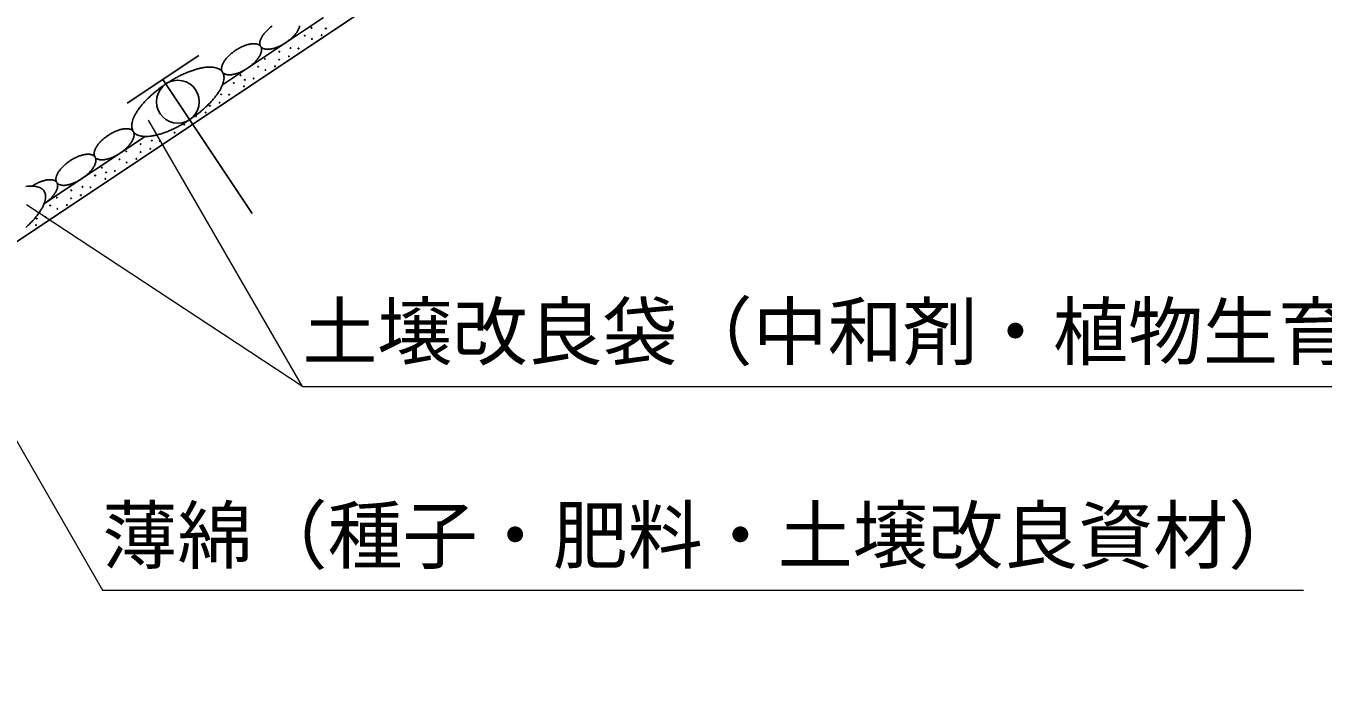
# Model space of a CAD drawing. Units: millimetres, scale not verified. Extents: x 200 to 8200, y 200 to 5838.
# Drawn here: x 1627 to 2837, y 2421 to 3031 of the extents above; entities that cross this region are included whole.
import ezdxf
from ezdxf.enums import TextEntityAlignment as Align

# ---------------------------------------------------------------- set-up
doc = ezdxf.new("R2010")
doc.units = ezdxf.units.MM
doc.header["$LTSCALE"] = 20
doc.layers.add('C-STR', color=7, linetype='Continuous', lineweight=25)
doc.layers.add('C-STR-HTXT', color=1, linetype='Continuous', lineweight=13)
doc.styles.add('ＭＳ ゴシック', font='')
doc.styles.get('ＭＳ ゴシック').set_extended_font_data('MS Gothic')

msp = doc.modelspace()

# ---------------------------------------------------------------- linework, layer by layer
at = {"layer": 'C-STR'}
for p, q in [((1003.91, 2420.88), (2988.95, 3744.24)), ((1810.18, 2976.43), (1904.53, 3039.33)), ((1788.02, 3003.72), (1721.46, 2959.34)), ((1837.94, 2856.72), (1754.74, 2981.53)), ((1643.77, 2865.49), (1738.12, 2928.39))]:
    msp.add_line(p, q, dxfattribs=at)
for centre in [(1893.23, 3029.62), (1906.56, 3029), (1886.95, 3022.31), (1893.7, 3019.24), (1902.63, 3022.75), (1849.8, 3000.66), (1863.13, 3000.04), (1863.28, 3007.46), (1872.16, 3003.03), (1873.7, 3010.77), (1881.15, 3010.39), (1843.52, 2993.35), (1850.26, 2990.29), (1859.2, 2993.79), (1820.78, 2978.19), (1827.06, 2985.5), (1831.11, 2981.16), (1839.23, 2982.45), (1809.04, 2967.66), (1816.49, 2967.29), (1830.24, 2975.09), (1798.47, 2956.94), (1807.5, 2959.93), (1774.57, 2939.34), (1785.6, 2947.18), (1794.54, 2950.69), (1765.58, 2931.98), (1733.96, 2921.25), (1742.84, 2916.82), (1744.38, 2924.55), (1751.83, 2924.18), (1714.2, 2907.14), (1720.48, 2914.45), (1720.95, 2904.08), (1729.88, 2907.58), (1733.81, 2913.83), (1691.46, 2891.98), (1697.74, 2899.29), (1701.79, 2894.95), (1709.91, 2896.24), (1679.72, 2881.45), (1687.17, 2881.08), (1700.92, 2888.88), (1655.82, 2871.35), (1669.16, 2870.73), (1669.31, 2878.15), (1678.18, 2873.72), (1649.54, 2864.03), (1656.29, 2860.97), (1665.22, 2864.48), (1636.26, 2845.77), (1637.13, 2851.84), (1645.25, 2853.13)]:
    msp.add_circle(centre, 0.3, dxfattribs=at)
at = {"layer": 'C-STR', "color": 3}
msp.add_circle((1768.61, 2960.73), 20, dxfattribs=at)
at = {"layer": 'C-STR'}
for centre, radius, start, end in [((1873.72, 3004.56), 31.58, 138.75504, 141.73947), ((1876.44, 3002.16), 35.21, 135.95581, 138.73319), ((1878.81, 2999.86), 38.51, 133.32156, 135.93923), ((1880.74, 2997.8), 41.34, 130.81144, 133.30951), ((1882.19, 2996.11), 43.56, 128.39006, 130.80341), ((1883.14, 2994.91), 45.09, 126.02585, 128.38571), ((1856.64, 3041.32), 27.79, 321.76758, 325.01602), ((1859.75, 3039.13), 23.98, 325.05171, 328.63359), ((1862.88, 3037.2), 20.3, 328.67856, 332.679), ((1865.92, 3035.61), 16.88, 332.73539, 337.25832), ((1868.75, 3034.41), 13.8, 337.32868, 342.4985), ((1871.27, 3033.59), 11.15, 342.58554, 348.5444), ((1845.6, 2974.88), 40.9, 114.0574, 116.58193), ((1844.42, 2977.55), 37.98, 111.42295, 114.07654), ((1843.2, 2980.69), 34.62, 108.62345, 111.44782), ((1842.05, 2984.17), 30.96, 105.61055, 108.65521), ((1841.05, 2987.84), 27.15, 102.32597, 105.6507), ((1840.26, 2991.55), 23.36, 98.69856, 102.37641), ((1839.73, 2995.16), 19.71, 94.64109, 98.76162), ((1839.47, 2998.52), 16.34, 90.04718, 94.71937), ((1839.49, 3001.53), 13.33, 84.78993, 90.14316), ((1839.75, 3004.09), 10.75, 78.72546, 84.90487), ((1840.18, 3006.16), 8.64, 71.70746, 78.85722), ((1840.71, 3007.71), 7, 63.62216, 71.84706), ((1841.25, 3008.77), 5.82, 54.45091, 63.75027), ((1841.7, 3009.38), 5.06, 44.35011, 54.53887), ((1852.27, 3015.25), 7.24, 175.67018, 183.62087), ((1851.01, 3015.19), 5.98, 183.75971, 192.79938), ((1853.98, 3015.1), 8.96, 168.65034, 175.54524), ((1850.2, 3015.02), 5.16, 192.9376, 202.9337), ((1856.12, 3014.65), 11.15, 162.58554, 168.5444), ((1841.95, 3009.62), 4.71, 33.69917, 44.37093), ((1849.81, 3014.86), 4.74, 203.04523, 213.64493), ((1858.65, 3013.84), 13.8, 157.32868, 162.4985), ((1841.92, 3009.61), 4.74, 23.04523, 33.64493), ((1849.78, 3014.85), 4.71, 213.69917, 224.37093), ((1861.48, 3012.63), 16.88, 152.73539, 157.25832), ((1864.51, 3011.05), 20.3, 148.67856, 152.679), ((1867.64, 3009.12), 23.98, 145.05171, 148.63359), ((1870.75, 3006.92), 27.79, 141.76758, 145.01602), ((1847.32, 3046.92), 37.98, 291.42295, 294.07654), ((1846.14, 3049.59), 40.9, 294.0574, 296.58193), ((1845.1, 3051.68), 43.24, 296.56766, 298.99915), ((1844.31, 3053.13), 44.89, 298.98913, 301.35958), ((1843.86, 3053.88), 45.77, 301.3534, 303.69224), ((1843.82, 3053.94), 45.83, 303.68963, 306.02499), ((1844.26, 3053.33), 45.09, 306.02585, 308.38571), ((1845.2, 3052.14), 43.56, 308.39006, 310.80341), ((1846.65, 3050.45), 41.34, 310.81144, 313.30951), ((1848.59, 3048.38), 38.51, 313.32156, 315.93923), ((1850.95, 3046.08), 35.21, 315.95581, 318.73319), ((1853.67, 3043.68), 31.58, 318.75504, 321.73947), ((1835.1, 2983.15), 27.79, 141.76758, 145.01602), ((1838.07, 2980.79), 31.58, 138.75504, 141.73947), ((1840.78, 2978.39), 35.21, 135.95581, 138.73319), ((1843.15, 2976.09), 38.51, 133.32156, 135.93923), ((1845.08, 2974.02), 41.34, 130.81144, 133.30951), ((1846.53, 2972.33), 43.56, 128.39006, 130.80341), ((1847.48, 2971.14), 45.09, 126.02585, 128.38571), ((1847.91, 2970.53), 45.83, 123.68963, 126.02499), ((1847.88, 2970.59), 45.77, 121.3534, 123.69224), ((1847.42, 2971.34), 44.89, 118.98913, 121.35958), ((1846.63, 2972.79), 43.24, 116.56766, 118.99915), ((1818.01, 3019.91), 31.58, 318.75504, 321.73947), ((1820.98, 3017.55), 27.79, 321.76758, 325.01602), ((1824.09, 3015.35), 23.98, 325.05171, 328.63359), ((1827.22, 3013.42), 20.3, 328.67856, 332.679), ((1830.26, 3011.84), 16.88, 332.73539, 337.25832), ((1833.09, 3010.63), 13.8, 337.32868, 342.4985), ((1835.61, 3009.82), 11.15, 342.58554, 348.5444), ((1841.53, 3009.45), 5.16, 12.9376, 22.9337), ((1850.04, 3015.09), 5.06, 224.35011, 234.53887), ((1837.76, 3009.37), 8.96, 348.65034, 355.54524), ((1840.73, 3009.28), 5.98, 3.75971, 12.79938), ((1839.47, 3009.22), 7.24, 355.67018, 3.62087), ((1850.48, 3015.7), 5.82, 234.45091, 243.75027), ((1851.02, 3016.76), 7, 243.62216, 251.84706), ((1851.55, 3018.31), 8.64, 251.70746, 258.85722), ((1851.98, 3020.38), 10.75, 258.72546, 264.90487), ((1852.24, 3022.94), 13.33, 264.78993, 270.14316), ((1852.26, 3025.95), 16.34, 270.04718, 274.71937), ((1852.01, 3029.31), 19.71, 274.64109, 278.76162), ((1851.48, 3032.92), 23.36, 278.69856, 282.37641), ((1850.69, 3036.63), 27.15, 282.32597, 285.6507), ((1849.68, 3040.3), 30.96, 285.61055, 288.65521), ((1848.53, 3043.78), 34.62, 288.62345, 291.44782), ((1812.35, 2902.86), 92.09, 110.69806, 113.15719), ((1808.64, 2912.8), 81.48, 108.05884, 110.72868), ((1805.28, 2923.25), 70.5, 105.15614, 108.09827), ((1802.48, 2933.78), 59.61, 101.91424, 105.20685), ((1800.39, 2943.96), 49.22, 98.23581, 101.97953), ((1799.09, 2953.41), 39.68, 93.99497, 98.31999), ((1798.56, 2961.81), 31.26, 89.02961, 94.10322), ((1798.74, 2968.93), 24.14, 83.1361, 89.1672), ((1799.48, 2974.62), 18.4, 76.07461, 83.30572), ((1800.58, 2978.86), 14.02, 67.60364, 76.27017), ((1801.79, 2981.71), 10.93, 57.5738, 67.79998), ((1802.85, 2983.33), 8.99, 46.09612, 57.72), ((1803.47, 2983.97), 8.1, 33.70556, 46.13319), ((1816.61, 2991.48), 7.24, 175.67018, 183.62087), ((1815.35, 2991.41), 5.98, 183.75971, 192.79938), ((1818.32, 2991.33), 8.96, 168.65034, 175.54524), ((1814.54, 2991.24), 5.16, 192.9376, 202.9337), ((1820.46, 2990.88), 11.15, 162.58554, 168.5444), ((1814.15, 2991.09), 4.74, 203.04523, 213.64493), ((1822.99, 2990.06), 13.8, 157.32868, 162.4985), ((1814.12, 2991.07), 4.71, 213.69917, 224.37093), ((1803.4, 2983.93), 8.18, 21.30795, 33.61357), ((1825.82, 2988.86), 16.88, 152.73539, 157.25832), ((1828.85, 2987.27), 20.3, 148.67856, 152.679), ((1831.98, 2985.34), 23.98, 145.05171, 148.63359), ((1811.66, 3023.14), 37.98, 291.42295, 294.07654), ((1810.48, 3025.81), 40.9, 294.0574, 296.58193), ((1809.44, 3027.91), 43.24, 296.56766, 298.99915), ((1808.65, 3029.35), 44.89, 298.98913, 301.35958), ((1808.2, 3030.11), 45.77, 301.3534, 303.69224), ((1808.16, 3030.16), 45.83, 303.68963, 306.02499), ((1808.6, 3029.56), 45.09, 306.02585, 308.38571), ((1809.54, 3028.36), 43.56, 308.39006, 310.80341), ((1810.99, 3026.67), 41.34, 310.81144, 313.30951), ((1812.93, 3024.61), 38.51, 313.32156, 315.93923), ((1815.29, 3022.31), 35.21, 315.95581, 318.73319), ((1826.71, 2873.57), 124.75, 123.68967, 125.69153), ((1826.6, 2873.74), 124.55, 121.687, 123.69207), ((1825.27, 2875.93), 121.98, 119.6585, 121.6927), ((1822.9, 2880.12), 117.17, 117.57714, 119.66777), ((1819.77, 2886.17), 110.36, 115.41337, 117.59043), ((1816.15, 2893.86), 101.86, 113.13355, 115.43136), ((1779.92, 2988.5), 32.58, 333.37946, 338.24798), ((1786.73, 2985.74), 25.23, 338.34351, 344.11346), ((1814.38, 2991.32), 5.06, 224.35011, 234.53887), ((1792.46, 2984.06), 19.26, 344.23618, 351.14376), ((1802.4, 2983.58), 9.24, 9.81593, 21.12823), ((1814.82, 2991.93), 5.82, 234.45091, 243.75027), ((1797, 2983.32), 14.66, 351.29866, 359.5878), ((1800.3, 2983.25), 11.36, 359.7748, 9.61168), ((1815.36, 2992.99), 7, 243.62216, 251.84706), ((1815.89, 2994.54), 8.64, 251.70746, 258.85722), ((1816.33, 2996.61), 10.75, 258.72546, 264.90487), ((1816.58, 2999.17), 13.33, 264.78993, 270.14316), ((1816.6, 3002.18), 16.34, 270.04718, 274.71937), ((1816.35, 3005.54), 19.71, 274.64109, 278.76162), ((1815.82, 3009.15), 23.36, 278.69856, 282.37641), ((1815.03, 3012.86), 27.15, 282.32597, 285.6507), ((1814.02, 3016.53), 30.96, 285.61055, 288.65521), ((1812.87, 3020.01), 34.62, 288.62345, 291.44782), ((1806.41, 2896.9), 93.79, 134.24523, 136.65979), ((1813.08, 2890.01), 103.38, 131.96563, 134.22973), ((1818.57, 2883.87), 111.62, 129.80201, 131.95445), ((1822.72, 2878.86), 118.12, 127.72076, 129.7946), ((1825.44, 2875.34), 122.57, 125.69232, 127.71675), ((1746.7, 3010.16), 72.34, 319.3192, 322.18666), ((1755.31, 3003.42), 61.4, 322.22132, 325.41786), ((1763.94, 2997.43), 50.9, 325.46245, 329.08248), ((1772.24, 2992.41), 41.2, 329.13986, 333.30545), ((1773.27, 2924.02), 50.9, 145.46245, 149.08248), ((1781.9, 2918.03), 61.4, 142.22132, 145.41786), ((1790.51, 2911.3), 72.34, 139.3192, 142.18666), ((1798.79, 2904.13), 83.28, 136.68041, 139.29234), ((1714.49, 3042.59), 118.12, 307.72076, 309.7946), ((1718.64, 3037.59), 111.62, 309.80201, 311.95445), ((1724.13, 3031.44), 103.38, 311.96563, 314.22973), ((1730.8, 3024.55), 93.79, 314.24523, 316.65979), ((1738.42, 3017.32), 83.28, 316.68041, 319.29234), ((1740.21, 2938.14), 14.66, 171.29866, 179.5878), ((1744.75, 2937.39), 19.26, 164.23618, 171.14376), ((1750.48, 2935.72), 25.23, 158.34351, 164.11346), ((1757.29, 2932.96), 32.58, 153.37946, 158.24798), ((1764.97, 2929.05), 41.2, 149.13986, 153.30545), ((1714.31, 3041.34), 117.17, 297.57714, 299.66777), ((1711.95, 3045.53), 121.98, 299.6585, 301.6927), ((1710.61, 3047.72), 124.55, 301.687, 303.69207), ((1710.5, 3047.89), 124.75, 303.68967, 305.69153), ((1711.77, 3046.11), 122.57, 305.69232, 307.71675), ((1728.61, 2891.89), 45.09, 126.02585, 128.38571), ((1729.05, 2891.29), 45.83, 123.68963, 126.02499), ((1729.01, 2891.35), 45.77, 121.3534, 123.69224), ((1728.56, 2892.1), 44.89, 118.98913, 121.35958), ((1727.77, 2893.55), 43.24, 116.56766, 118.99915), ((1726.73, 2895.64), 40.9, 114.0574, 116.58193), ((1725.56, 2898.31), 37.98, 111.42295, 114.07654), ((1724.34, 2901.45), 34.62, 108.62345, 111.44782), ((1723.19, 2904.92), 30.96, 105.61055, 108.65521), ((1722.18, 2908.59), 27.15, 102.32597, 105.6507), ((1721.39, 2912.31), 23.36, 98.69856, 102.37641), ((1720.86, 2915.91), 19.71, 94.64109, 98.76162), ((1720.61, 2919.28), 16.34, 90.04718, 94.71937), ((1720.63, 2922.28), 13.33, 84.78993, 90.14316), ((1720.89, 2924.85), 10.75, 78.72546, 84.90487), ((1721.32, 2926.92), 8.64, 71.70746, 78.85722), ((1721.85, 2928.47), 7, 63.62216, 71.84706), ((1722.39, 2929.52), 5.82, 54.45091, 63.75027), ((1736.91, 2938.2), 11.36, 179.7748, 189.61168), ((1734.81, 2937.88), 9.24, 189.81593, 201.12823), ((1722.83, 2930.13), 5.06, 44.35011, 54.53887), ((1733.82, 2937.52), 8.18, 201.30795, 213.61357), ((1723.09, 2930.38), 4.71, 33.69917, 44.37093), ((1733.74, 2937.49), 8.1, 213.70556, 226.13319), ((1723.06, 2930.37), 4.74, 23.04523, 33.64493), ((1716.75, 2930.58), 11.15, 342.58554, 348.5444), ((1722.67, 2930.21), 5.16, 12.9376, 22.9337), ((1718.89, 2930.13), 8.96, 348.65034, 355.54524), ((1721.86, 2930.04), 5.98, 3.75971, 12.79938), ((1720.6, 2929.98), 7.24, 355.67018, 3.62087), ((1734.36, 2938.13), 8.99, 226.09612, 237.72), ((1735.42, 2939.75), 10.93, 237.5738, 247.79998), ((1736.63, 2942.59), 14.02, 247.60364, 256.27017), ((1737.73, 2946.83), 18.4, 256.07461, 263.30572), ((1738.47, 2952.53), 24.14, 263.1361, 269.1672), ((1738.65, 2959.64), 31.26, 269.02961, 274.10322), ((1738.13, 2968.05), 39.68, 273.99497, 278.31999), ((1736.82, 2977.5), 49.22, 278.23581, 281.97953), ((1734.73, 2987.68), 59.61, 281.91424, 285.20685), ((1731.93, 2998.2), 70.5, 285.15614, 288.09827), ((1728.57, 3008.65), 81.48, 288.05884, 290.72868), ((1724.86, 3018.59), 92.09, 290.69806, 293.15719), ((1721.06, 3027.6), 101.86, 293.13355, 295.43136), ((1717.44, 3035.28), 110.36, 295.41337, 297.59043), ((1704.12, 2910.82), 13.8, 157.32868, 162.4985), ((1706.95, 2909.62), 16.88, 152.73539, 157.25832), ((1709.99, 2908.03), 20.3, 148.67856, 152.679), ((1713.12, 2906.1), 23.98, 145.05171, 148.63359), ((1716.23, 2903.91), 27.79, 141.76758, 145.01602), ((1719.2, 2901.55), 31.58, 138.75504, 141.73947), ((1721.92, 2899.15), 35.21, 135.95581, 138.73319), ((1724.28, 2896.85), 38.51, 133.32156, 135.93923), ((1726.22, 2894.78), 41.34, 130.81144, 133.30951), ((1727.67, 2893.09), 43.56, 128.39006, 130.80341), ((1690.68, 2949.12), 43.56, 308.39006, 310.80341), ((1692.13, 2947.43), 41.34, 310.81144, 313.30951), ((1694.07, 2945.37), 38.51, 313.32156, 315.93923), ((1696.43, 2943.06), 35.21, 315.95581, 318.73319), ((1699.15, 2940.66), 31.58, 318.75504, 321.73947), ((1702.12, 2938.3), 27.79, 321.76758, 325.01602), ((1705.23, 2936.11), 23.98, 325.05171, 328.63359), ((1708.36, 2934.18), 20.3, 328.67856, 332.679), ((1711.39, 2932.59), 16.88, 332.73539, 337.25832), ((1714.22, 2931.39), 13.8, 337.32868, 342.4985), ((1692.01, 2869.32), 43.56, 128.39006, 130.80341), ((1692.95, 2868.12), 45.09, 126.02585, 128.38571), ((1693.39, 2867.52), 45.83, 123.68963, 126.02499), ((1693.35, 2867.58), 45.77, 121.3534, 123.69224), ((1692.9, 2868.33), 44.89, 118.98913, 121.35958), ((1692.11, 2869.77), 43.24, 116.56766, 118.99915), ((1691.07, 2871.87), 40.9, 114.0574, 116.58193), ((1689.9, 2874.54), 37.98, 111.42295, 114.07654), ((1688.68, 2877.67), 34.62, 108.62345, 111.44782), ((1687.53, 2881.15), 30.96, 105.61055, 108.65521), ((1686.52, 2884.82), 27.15, 102.32597, 105.6507), ((1685.73, 2888.53), 23.36, 98.69856, 102.37641), ((1685.2, 2892.14), 19.71, 94.64109, 98.76162), ((1684.95, 2895.5), 16.34, 90.04718, 94.71937), ((1684.97, 2898.51), 13.33, 84.78993, 90.14316), ((1685.23, 2901.08), 10.75, 78.72546, 84.90487), ((1685.66, 2903.14), 8.64, 71.70746, 78.85722), ((1686.19, 2904.7), 7, 63.62216, 71.84706), ((1686.73, 2905.75), 5.82, 54.45091, 63.75027), ((1687.17, 2906.36), 5.06, 44.35011, 54.53887), ((1697.74, 2912.23), 7.24, 175.67018, 183.62087), ((1696.49, 2912.17), 5.98, 183.75971, 192.79938), ((1699.46, 2912.09), 8.96, 168.65034, 175.54524), ((1695.68, 2912), 5.16, 192.9376, 202.9337), ((1701.6, 2911.63), 11.15, 162.58554, 168.5444), ((1687.43, 2906.61), 4.71, 33.69917, 44.37093), ((1695.29, 2911.84), 4.74, 203.04523, 213.64493), ((1678.56, 2907.62), 13.8, 337.32868, 342.4985), ((1687.4, 2906.59), 4.74, 23.04523, 33.64493), ((1695.26, 2911.83), 4.71, 213.69917, 224.37093), ((1681.09, 2906.8), 11.15, 342.58554, 348.5444), ((1687.01, 2906.44), 5.16, 12.9376, 22.9337), ((1695.51, 2912.08), 5.06, 224.35011, 234.53887), ((1683.23, 2906.35), 8.96, 348.65034, 355.54524), ((1686.2, 2906.27), 5.98, 3.75971, 12.79938), ((1684.94, 2906.2), 7.24, 355.67018, 3.62087), ((1695.96, 2912.69), 5.82, 234.45091, 243.75027), ((1696.5, 2913.74), 7, 243.62216, 251.84706), ((1697.03, 2915.3), 8.64, 251.70746, 258.85722), ((1697.46, 2917.36), 10.75, 258.72546, 264.90487), ((1697.72, 2919.93), 13.33, 264.78993, 270.14316), ((1697.74, 2922.93), 16.34, 270.04718, 274.71937), ((1697.49, 2926.3), 19.71, 274.64109, 278.76162), ((1696.96, 2929.9), 23.36, 278.69856, 282.37641), ((1696.17, 2933.62), 27.15, 282.32597, 285.6507), ((1695.16, 2937.29), 30.96, 285.61055, 288.65521), ((1694.01, 2940.76), 34.62, 288.62345, 291.44782), ((1692.79, 2943.9), 37.98, 291.42295, 294.07654), ((1691.61, 2946.57), 40.9, 294.0574, 296.58193), ((1690.58, 2948.67), 43.24, 296.56766, 298.99915), ((1689.79, 2950.11), 44.89, 298.98913, 301.35958), ((1689.33, 2950.86), 45.77, 301.3534, 303.69224), ((1689.3, 2950.92), 45.83, 303.68963, 306.02499), ((1689.73, 2950.32), 45.09, 306.02585, 308.38571), ((1665.94, 2887.86), 11.15, 162.58554, 168.5444), ((1668.46, 2887.05), 13.8, 157.32868, 162.4985), ((1671.29, 2885.84), 16.88, 152.73539, 157.25832), ((1674.33, 2884.26), 20.3, 148.67856, 152.679), ((1677.46, 2882.33), 23.98, 145.05171, 148.63359), ((1680.57, 2880.13), 27.79, 141.76758, 145.01602), ((1683.54, 2877.77), 31.58, 138.75504, 141.73947), ((1686.26, 2875.37), 35.21, 135.95581, 138.73319), ((1688.62, 2873.07), 38.51, 133.32156, 135.93923), ((1690.56, 2871.01), 41.34, 130.81144, 133.30951), ((1654.08, 2926.54), 45.09, 306.02585, 308.38571), ((1655.02, 2925.35), 43.56, 308.39006, 310.80341), ((1656.47, 2923.66), 41.34, 310.81144, 313.30951), ((1658.41, 2921.59), 38.51, 313.32156, 315.93923), ((1660.77, 2919.29), 35.21, 315.95581, 318.73319), ((1663.49, 2916.89), 31.58, 318.75504, 321.73947), ((1666.46, 2914.53), 27.79, 321.76758, 325.01602), ((1669.57, 2912.34), 23.98, 325.05171, 328.63359), ((1672.7, 2910.41), 20.3, 328.67856, 332.679), ((1675.74, 2908.82), 16.88, 332.73539, 337.25832), ((1632.68, 2842.47), 39.68, 93.99497, 98.31999), ((1632.15, 2850.87), 31.26, 89.02961, 94.10322), ((1657.69, 2843.8), 45.77, 121.3534, 123.1325), ((1632.33, 2857.99), 24.14, 83.1361, 89.1672), ((1657.24, 2844.56), 44.89, 118.98913, 121.35958), ((1633.07, 2863.68), 18.4, 76.07461, 83.30572), ((1656.45, 2846), 43.24, 116.56766, 118.99915), ((1655.41, 2848.09), 40.9, 114.0574, 116.58193), ((1634.17, 2867.92), 14.02, 67.60364, 76.27017), ((1654.24, 2850.76), 37.98, 111.42295, 114.07654), ((1635.38, 2870.77), 10.93, 57.5738, 67.79998), ((1653.02, 2853.9), 34.62, 108.62345, 111.44782), ((1636.44, 2872.39), 8.99, 46.09612, 57.72), ((1651.87, 2857.38), 30.96, 105.61055, 108.65521), ((1650.86, 2861.05), 27.15, 102.32597, 105.6507), ((1650.07, 2864.76), 23.36, 98.69856, 102.37641), ((1649.54, 2868.37), 19.71, 94.64109, 98.76162), ((1649.29, 2871.73), 16.34, 90.04718, 94.71937), ((1649.31, 2874.74), 13.33, 84.78993, 90.14316), ((1649.57, 2877.3), 10.75, 78.72546, 84.90487), ((1650, 2879.37), 8.64, 71.70746, 78.85722), ((1650.53, 2880.92), 7, 63.62216, 71.84706), ((1651.07, 2881.98), 5.82, 54.45091, 63.75027), ((1651.51, 2882.59), 5.06, 44.35011, 54.53887), ((1662.08, 2888.46), 7.24, 175.67018, 183.62087), ((1660.83, 2888.4), 5.98, 183.75971, 192.79938), ((1663.8, 2888.31), 8.96, 168.65034, 175.54524), ((1660.02, 2888.23), 5.16, 192.9376, 202.9337), ((1651.77, 2882.83), 4.71, 33.69917, 44.37093), ((1659.63, 2888.07), 4.74, 203.04523, 213.64493), ((1642.9, 2883.84), 13.8, 337.32868, 342.4985), ((1651.74, 2882.82), 4.74, 23.04523, 33.64493), ((1659.6, 2888.06), 4.71, 213.69917, 224.37093), ((1645.43, 2883.03), 11.15, 342.58554, 348.5444), ((1651.35, 2882.67), 5.16, 12.9376, 22.9337), ((1659.85, 2888.3), 5.06, 224.35011, 234.53887), ((1647.57, 2882.58), 8.96, 348.65034, 355.54524), ((1650.54, 2882.5), 5.98, 3.75971, 12.79938), ((1649.29, 2882.43), 7.24, 355.67018, 3.62087), ((1660.3, 2888.91), 5.82, 234.45091, 243.75027), ((1660.84, 2889.97), 7, 243.62216, 251.84706), ((1661.37, 2891.52), 8.64, 251.70746, 258.85722), ((1661.8, 2893.59), 10.75, 258.72546, 264.90487), ((1662.06, 2896.15), 13.33, 264.78993, 270.14316), ((1662.08, 2899.16), 16.34, 270.04718, 274.71937), ((1661.83, 2902.53), 19.71, 274.64109, 278.76162), ((1661.3, 2906.13), 23.36, 278.69856, 282.37641), ((1660.51, 2909.84), 27.15, 282.32597, 285.6507), ((1659.5, 2913.51), 30.96, 285.61055, 288.65521), ((1658.35, 2916.99), 34.62, 288.62345, 291.44782), ((1657.13, 2920.13), 37.98, 291.42295, 294.07654), ((1655.95, 2922.8), 40.9, 294.0574, 296.58193), ((1654.92, 2924.89), 43.24, 296.56766, 298.99915), ((1654.13, 2926.34), 44.89, 298.98913, 301.35958), ((1653.67, 2927.09), 45.77, 301.3534, 303.69224), ((1653.64, 2927.15), 45.83, 303.68963, 306.02499), ((1637.06, 2873.03), 8.1, 33.70556, 46.13319), ((1620.32, 2874.8), 25.23, 338.34351, 344.11346), ((1636.99, 2872.99), 8.18, 21.30795, 33.61357), ((1626.05, 2873.12), 19.26, 344.23618, 351.14376), ((1635.99, 2872.64), 9.24, 9.81593, 21.12823), ((1618.42, 2902.77), 45.09, 306.02585, 308.38571), ((1630.59, 2872.38), 14.66, 351.29866, 359.5878), ((1633.89, 2872.31), 11.36, 359.7748, 9.61168), ((1619.36, 2901.58), 43.56, 308.39006, 310.80341), ((1620.81, 2899.88), 41.34, 310.81144, 313.30951), ((1622.75, 2897.82), 38.51, 313.32156, 315.93923), ((1625.11, 2895.52), 35.21, 315.95581, 318.73319), ((1627.83, 2893.12), 31.58, 318.75504, 321.73947), ((1630.8, 2890.76), 27.79, 321.76758, 325.01602), ((1633.91, 2888.56), 23.98, 325.05171, 328.63359), ((1637.04, 2886.64), 20.3, 328.67856, 332.679), ((1640.08, 2885.05), 16.88, 332.73539, 337.25832), ((1580.29, 2899.22), 72.34, 319.3192, 322.18666), ((1588.9, 2892.48), 61.4, 322.22132, 325.41786), ((1597.53, 2886.49), 50.9, 325.46245, 329.08248), ((1605.83, 2881.47), 41.2, 329.13986, 333.30545), ((1613.51, 2877.56), 32.58, 333.37946, 338.24798), ((1617.98, 2903.37), 45.83, 304.24903, 306.02499), ((1557.72, 2920.5), 103.38, 311.96563, 314.22973), ((1564.39, 2913.61), 93.79, 314.24523, 316.65979), ((1572.01, 2906.38), 83.28, 316.68041, 319.29234)]:
    msp.add_arc(centre, radius, start, end, dxfattribs=at)
at = {"layer": 'C-STR-HTXT'}
for p, q in [((1884.99, 2695.49), (1741.08, 2943.72)), ((1884.99, 2695.49), (1627.46, 2864.67)), ((1538.29, 2783.18), (1698.48, 2505.62)), ((1884.99, 2695.49), (3354.99, 2695.49)), ((1698.48, 2505.62), (2818.48, 2505.62))]:
    msp.add_line(p, q, dxfattribs=at)

# ---------------------------------------------------------------- texts
at = {"layer": 'C-STR-HTXT', "color": 7, "style": 'ＭＳ ゴシック'}
for s, p in [('土壌改良袋（中和剤・植物生育促進剤・肥料）', (1884.66, 2705.48)), ('薄綿（種子・肥料・土壌改良資材）', (1698.15, 2515.61))]:
    msp.add_text(s, height=51.32, dxfattribs=at).set_placement(p, align=Align.BOTTOM_LEFT)

doc.saveas('drawing.dxf')
